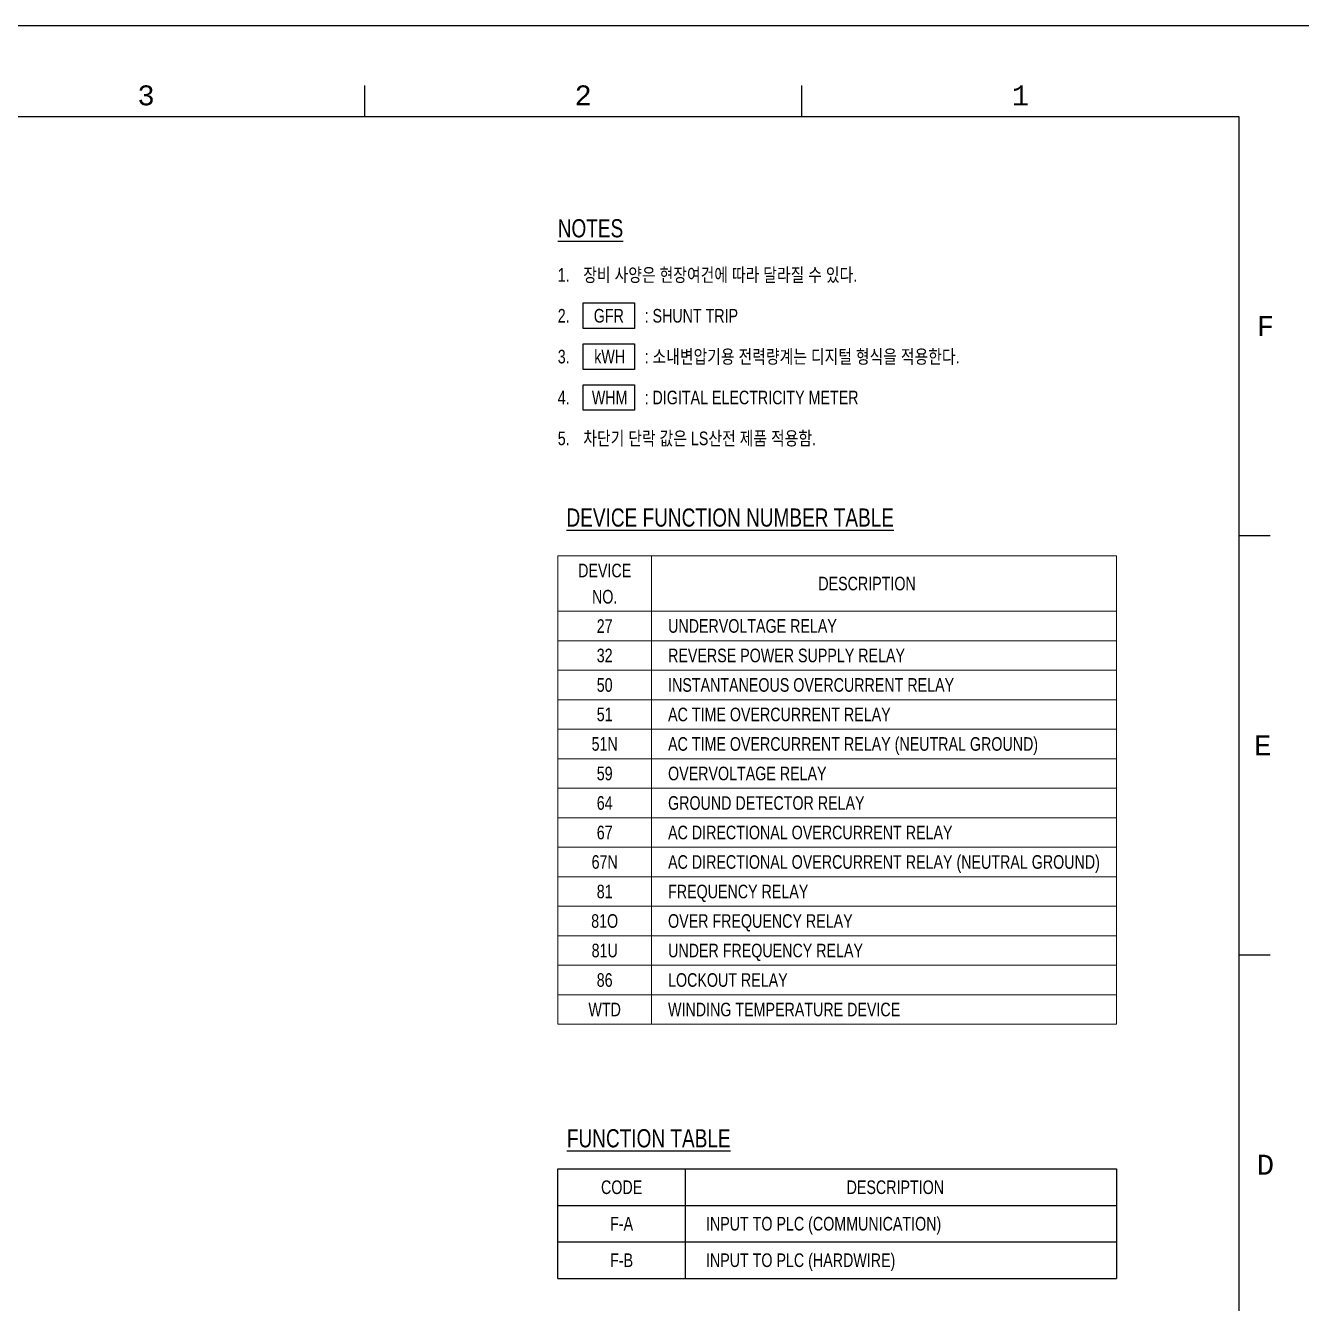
# Model space of a CAD drawing. Header units: feet. Extents: x 1 to 168002, y -59383 to 29717.
# Drawn here: x 69643 to 83689, y -14053 to 17 of the extents above; entities that cross this region are included whole.
import ezdxf
from ezdxf.enums import TextEntityAlignment as Align

# ---------------------------------------------------------------- set-up
doc = ezdxf.new("R2010")
doc.units = ezdxf.units.FT
doc.header["$LTSCALE"] = 50
doc.header["$MEASUREMENT"] = 0
doc.linetypes.add('CONTINU', pattern=[0])
doc.layers.get('0').update_dxf_attribs({"linetype": 'CONTINUOUS'})
doc.layers.add('Border', color=7, linetype='CONTINUOUS', lineweight=0)
for name, color, linetype in [('E-SYM0', 3, 'CONTINUOUS'), ('E-SYM2', 3, 'CONTINUOUS'), ('E-Text-1', 2, 'CONTINUOUS'), ('E-Text-2', 4, 'CONTINUOUS'), ('E-Text-Call', 7, 'CONTINUOUS'), ('E-Text-Table', 7, 'CONTINUOUS')]:
    doc.layers.add(name, color=color, linetype=linetype)
doc.styles.add('TB-1$0$MONOTXT', font='monotxt_.ttf')
doc.styles.add('돋움', font='')
doc.styles.get('돋움').set_extended_font_data('Dotum')

# ---------------------------------------------------------------- blocks, each defined once
blk = doc.blocks.new('FORMAT')
at = {"layer": 'Border', "color": 0, "linetype": 'Continuous', "lineweight": 25}
for p, q in [((31375, 28700), (31375, 29041)), ((36187, 28700), (36187, 29041)), ((2500, 28700), (41000, 28700)), ((41000, 28700), (41000, 1000)), ((41343, 24083), (41000, 24083)), ((41343, 19467), (41000, 19467))]:
    blk.add_line(p, q, dxfattribs=at)
blk.add_lwpolyline([(0, 0), (0, 29700), (42000, 29700), (42000, 0)], close=True, dxfattribs=at)
at = {"layer": 'Border', "color": 0, "linetype": 'Continuous', "lineweight": 25, "style": 'TB-1$0$MONOTXT'}
for s, p in [('3', (28968, 29041)), ('2', (33780, 29041)), ('1', (38594, 29041))]:
    blk.add_text(s, height=219, dxfattribs=at).set_placement(p, align=Align.TOP_CENTER)
for s, p in [('F', (41196, 26392)), ('E', (41167, 21775)), ('D', (41196, 17158))]:
    blk.add_text(s, height=220, dxfattribs=at).set_placement(p, align=Align.MIDDLE_LEFT)
blk = doc.blocks.new('TITLE')
at = {"xscale": 0.01, "yscale": 0.01, "zscale": 0.01}
blk.add_blockref('FORMAT', (0, 0), dxfattribs=at)

msp = doc.modelspace()

# ---------------------------------------------------------------- linework, layer by layer
at = {"layer": 'E-SYM0', "elevation": 0.1}
for points in [[(75782.7, -3037.7), (76345.2, -3037.7), (76345.2, -3318.9), (75782.7, -3318.9)], [(75782.7, -3487.7), (76345.2, -3487.7), (76345.2, -3768.9), (75782.7, -3768.9)], [(75782.7, -3937.7), (76345.2, -3937.7), (76345.2, -4218.9), (75782.7, -4218.9)]]:
    msp.add_lwpolyline(points, close=True, dxfattribs=at)
at = {"layer": 'E-Text-Call'}
for p, q in [((76907.7, -13777.4, 0.1), (76907.7, -12572.1, 0.1)), ((75501.4, -12973.9, 0.1), (81653.1, -12973.9, 0.1)), ((75501.4, -13375.7, 0.1), (81653.1, -13375.7, 0.1)), ((75501.4, -13777.4, 0.1), (81653.1, -13777.4, 0.1))]:
    msp.add_line(p, q, dxfattribs=at)
at = {"layer": 'E-Text-Call', "elevation": 0.1}
msp.add_lwpolyline([(75501.4, -13777.4), (75501.4, -12572.1), (81653.1, -12572.1), (81653.1, -13777.4)], dxfattribs=at)
at = {"layer": 'E-Text-Table', "linetype": 'Continuous', "lineweight": 13}
for p, q in [((75501.4, -5822, 0.1), (81653.1, -5822, 0.1)), ((75501.4, -5822, 0.1), (75501.4, -10978.8, 0.1)), ((76534.9, -5822, 0.1), (76534.9, -10978.8, 0.1)), ((81653.1, -5822, 0.1), (81653.1, -10978.8, 0.1)), ((75501.4, -6431.1, 0.1), (81653.1, -6431.1, 0.1)), ((75501.4, -6756, 0.1), (81653.1, -6756, 0.1)), ((75501.4, -7080.8, 0.1), (81653.1, -7080.8, 0.1)), ((75501.4, -7405.6, 0.1), (81653.1, -7405.6, 0.1)), ((75501.4, -7730.5, 0.1), (81653.1, -7730.5, 0.1)), ((75501.4, -8055.3, 0.1), (81653.1, -8055.3, 0.1)), ((75501.4, -8380.1, 0.1), (81653.1, -8380.1, 0.1)), ((75501.4, -8705, 0.1), (81653.1, -8705, 0.1)), ((75501.4, -9029.8, 0.1), (81653.1, -9029.8, 0.1)), ((75501.4, -9354.7, 0.1), (81653.1, -9354.7, 0.1)), ((75501.4, -9679.5, 0.1), (81653.1, -9679.5, 0.1)), ((75501.4, -10004.3, 0.1), (81653.1, -10004.3, 0.1)), ((75501.4, -10329.2, 0.1), (81653.1, -10329.2, 0.1)), ((75501.4, -10654, 0.1), (81653.1, -10654, 0.1)), ((75501.4, -10978.8, 0.1), (81653.1, -10978.8, 0.1))]:
    msp.add_line(p, q, dxfattribs=at)

# ---------------------------------------------------------------- block references
at = {"color": 7, "linetype": 'CONTINU', "ltscale": 100, "xscale": 100, "yscale": 100, "zscale": 100}
msp.add_blockref('TITLE', (42001.4, -29683.3, 0.1), dxfattribs=at)

# ---------------------------------------------------------------- texts
at = {"layer": 'E-SYM0', "color": 2, "style": '돋움', "width": 0.8}
msp.add_text('GFR', height=150, dxfattribs=at).set_placement((76064, -3178.3, 0.1), align=Align.MIDDLE_CENTER)
at = {"layer": 'E-SYM2', "color": 2, "style": '돋움', "width": 0.8}
for s, p in [('kWH', (76073.3, -3628.3, 0.1)), ('WHM', (76073.3, -4078.3, 0.1))]:
    msp.add_text(s, height=150, dxfattribs=at).set_placement(p, align=Align.MIDDLE_CENTER)
at = {"layer": 'E-Text-1', "style": '돋움', "width": 0.8}
for s, p in [('1.', (75501.5, -2728.3, 0.1)), ('장비 사양은 현장여건에 따라 달라질 수 있다.', (75782.7, -2728.3, 0.1)), ('2.', (75501.5, -3178.3, 0.1)), (': SHUNT TRIP', (76457.7, -3178.3, 0.1)), ('3.', (75501.5, -3628.3, 0.1)), (': 소내변압기용 전력량계는 디지털 형식을 적용한다.', (76457.7, -3628.3, 0.1)), ('4.', (75501.5, -4078.3, 0.1)), (': DIGITAL ELECTRICITY METER', (76457.7, -4078.3, 0.1)), ('5.', (75501.5, -4528.3, 0.1)), ('차단기 단락 값은 LS산전 제품 적용함.', (75782.7, -4528.3, 0.1)), ('UNDERVOLTAGE RELAY', (76716.1, -6593.5, 0.1)), ('REVERSE POWER SUPPLY RELAY', (76716.1, -6918.4, 0.1)), ('INSTANTANEOUS OVERCURRENT RELAY', (76716.1, -7243.2, 0.1)), ('AC TIME OVERCURRENT RELAY', (76716.1, -7568, 0.1)), ('AC TIME OVERCURRENT RELAY (NEUTRAL GROUND)', (76716.1, -7892.9, 0.1)), ('OVERVOLTAGE RELAY', (76716.1, -8217.7, 0.1)), ('GROUND DETECTOR RELAY', (76716.1, -8542.6, 0.1)), ('AC DIRECTIONAL OVERCURRENT RELAY', (76716.1, -8867.4, 0.1)), ('AC DIRECTIONAL OVERCURRENT RELAY (NEUTRAL GROUND)', (76716.1, -9192.2, 0.1)), ('FREQUENCY RELAY', (76716.1, -9517.1, 0.1)), ('OVER FREQUENCY RELAY', (76716.1, -9841.9, 0.1)), ('UNDER FREQUENCY RELAY', (76716.1, -10166.8, 0.1)), ('LOCKOUT RELAY', (76716.1, -10491.6, 0.1)), ('WINDING TEMPERATURE DEVICE', (76716.1, -10816.4, 0.1)), ('INPUT TO PLC (COMMUNICATION)', (77133.2, -13174.8, 0.1)), ('INPUT TO PLC (HARDWIRE)', (77133.2, -13576.5, 0.1))]:
    msp.add_text(s, height=150, dxfattribs=at).set_placement(p, align=Align.MIDDLE_LEFT)
for s, p in [('DEVICE', (76018.2, -5983.1, 0.1)), ('DESCRIPTION', (78906.6, -6126.6, 0.1)), ('NO.', (76018.2, -6271.4, 0.1)), ('27', (76018.2, -6593.5, 0.1)), ('32', (76018.2, -6918.4, 0.1)), ('50', (76018.2, -7243.2, 0.1)), ('51', (76018.2, -7568, 0.1)), ('51N', (76018.2, -7892.9, 0.1)), ('59', (76018.2, -8217.7, 0.1)), ('64', (76018.2, -8542.6, 0.1)), ('67', (76018.2, -8867.4, 0.1)), ('67N', (76018.2, -9192.2, 0.1)), ('81', (76018.2, -9517.1, 0.1)), ('81O', (76018.2, -9841.9, 0.1)), ('81U', (76018.2, -10166.8, 0.1)), ('86', (76018.2, -10491.6, 0.1)), ('WTD', (76018.2, -10816.4, 0.1))]:
    msp.add_text(s, height=150, dxfattribs=at).set_placement(p, align=Align.MIDDLE)
for s, p in [('F-A', (76204.6, -13174.8, 0.1)), ('F-B', (76204.6, -13576.5, 0.1))]:
    msp.add_text(s, height=150, dxfattribs=at).set_placement(p, align=Align.MIDDLE_CENTER)
at = {"layer": 'E-Text-2', "style": '돋움', "width": 0.8}
msp.add_text('%%UNOTES', height=200, dxfattribs=at).set_placement((75501.5, -2215.3, 0.1), align=Align.MIDDLE_LEFT)
for s, height, p in [('%%UDEVICE FUNCTION NUMBER TABLE', 200, (77400.4, -5399.9, 0.1)), ('%%UFUNCTION TABLE', 200, (76503.4, -12234.1, 0.1)), ('CODE', 150, (76204.6, -12773, 0.1)), ('DESCRIPTION', 150, (79218, -12773, 0.1))]:
    msp.add_text(s, height=height, dxfattribs=at).set_placement(p, align=Align.MIDDLE_CENTER)

doc.saveas('drawing.dxf')
